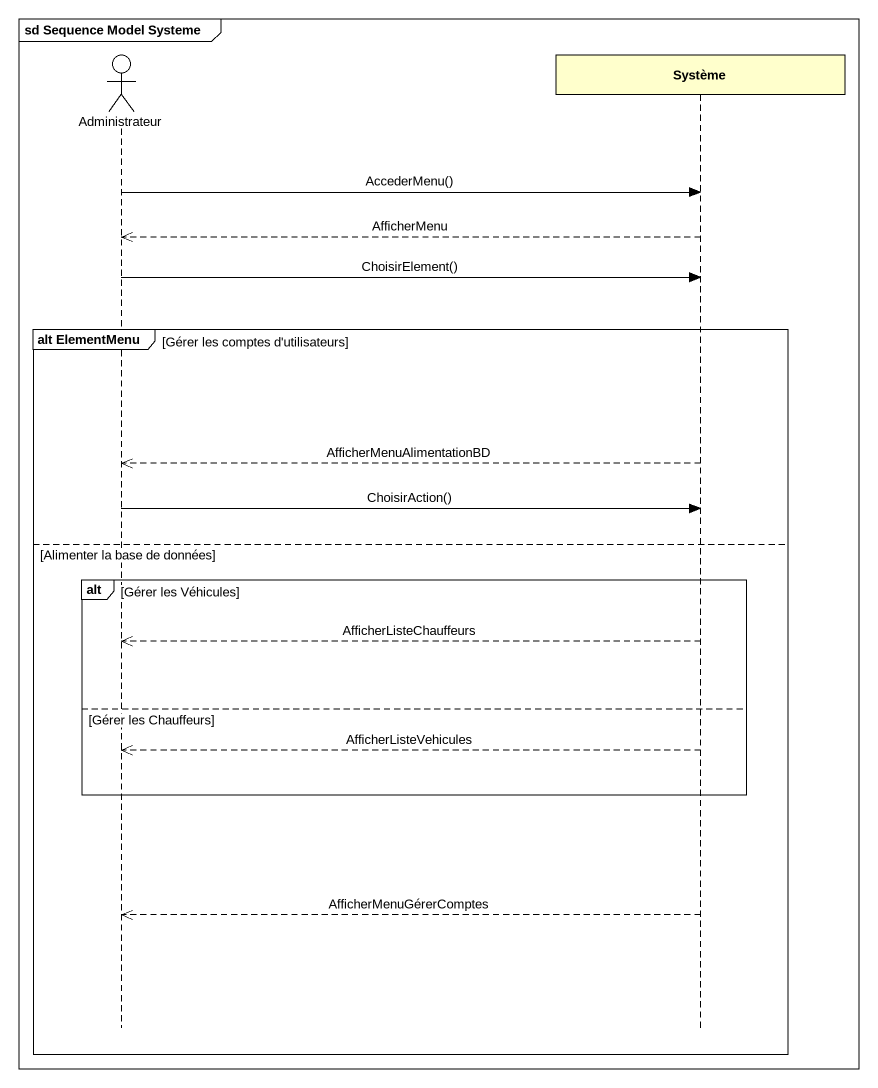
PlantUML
@startuml
mainframe sd Sequence Model Systeme
hide footbox
actor Administrateur
participant Système

Administrateur -> Système : AccederMenu()
Système -->> Administrateur : AfficherMenu
Administrateur -> Système : ChoisirElement()
group alt ElementMenu [Gérer les comptes d'utilisateurs]
  Système -->> Administrateur : AfficherMenuAlimentationBD
  Administrateur -> Système : ChoisirAction()
else Alimenter la base de données
  alt Gérer les Véhicules
    Système -->> Administrateur : AfficherListeChauffeurs
  else Gérer les Chauffeurs
    Système -->> Administrateur : AfficherListeVehicules
  end
  Système -->> Administrateur : AfficherMenuGérerComptes
end
@enduml
